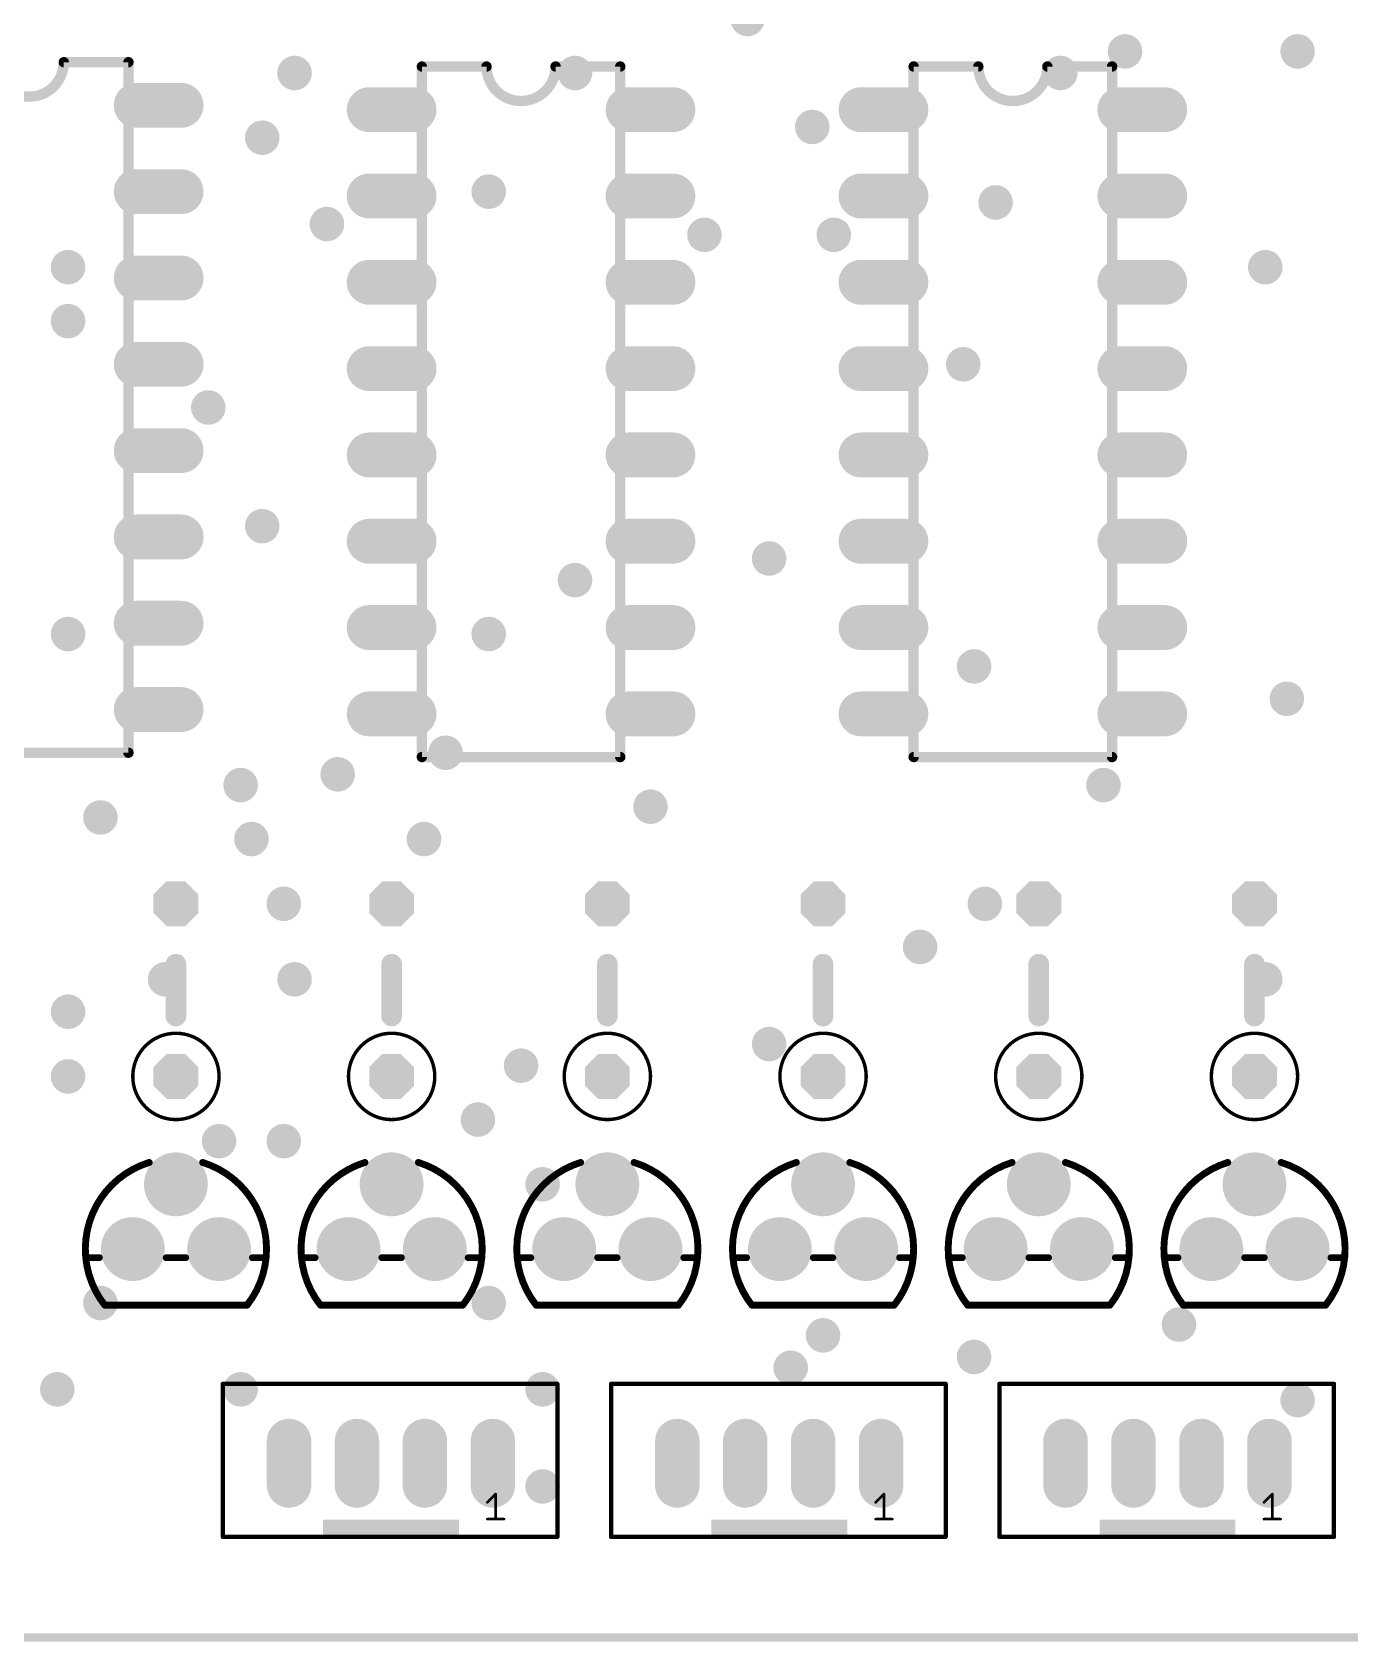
# Model space of a CAD drawing. Extents: x -0.01 to 3.94, y -0.01 to 3.15.
# Drawn here: x 1.533 to 3.06, y -0.005 to 1.86 of the extents above; entities that cross this region are included whole.
import ezdxf

# ---------------------------------------------------------------- set-up
doc = ezdxf.new("R2010")
doc.units = 0
for name, color, linetype in [('17', 94, 'CONTINUOUS'), ('18', 94, 'CONTINUOUS'), ('20', 178, 'CONTINUOUS'), ('21', 250, 'CONTINUOUS')]:
    doc.layers.add(name, color=color, linetype=linetype)

# ---------------------------------------------------------------- blocks, each defined once
blk = doc.blocks.new('RECT')
blk.add_solid([(-0.5, -0.5), (0.5, -0.5), (-0.5, 0.5), (0.5, 0.5)])
blk = doc.blocks.new('LONGP100')
at = {"const_width": 1}
blk.add_lwpolyline([(-0.5, 0), (0.5, 0)], dxfattribs=at)
at = {"const_width": 0.5}
for points in [[(-0.5, 0.25, 1), (-0.5, -0.25)], [(0.5, -0.25, 1), (0.5, 0.25)]]:
    blk.add_lwpolyline(points, format="xyb", dxfattribs=at)
blk = doc.blocks.new('ROUNDP')
at = {"const_width": 0.5}
blk.add_lwpolyline([(0, -0.25, 1), (0, 0.25, 1), (0, -0.25)], format="xyb", dxfattribs=at)
blk = doc.blocks.new('OCTAGONP')
at = {"const_width": 0.5}
blk.add_lwpolyline([(-0.25, -0.103553), (-0.25, 0.103553), (-0.103553, 0.25), (0.103553, 0.25), (0.25, 0.103553), (0.25, -0.103553), (0.103553, -0.25), (-0.103553, -0.25), (-0.25, -0.103553), (-0.25, 0.103553)], dxfattribs=at)
blk = doc.blocks.new('ROUNDV')
at = {"const_width": 0.5}
blk.add_lwpolyline([(0, -0.25, 1), (0, 0.25, 1), (0, -0.25)], format="xyb", dxfattribs=at)

msp = doc.modelspace()

# ---------------------------------------------------------------- linework, layer by layer
at = {"layer": '20', "const_width": 0.01}
msp.add_lwpolyline([(3.937008, 0), (0, 0)], dxfattribs=at)
at = {"layer": '21'}
for points, const_width in [([(1.49, 1.825, 1), (1.57, 1.825)], 0.012), ([(1.57, 1.828, 1), (1.57, 1.822)], 0.006), ([(1.573, 1.825, 1), (1.567, 1.825)], 0.006), ([(1.648, 1.825, 1), (1.642, 1.825)], 0.006), ([(1.645, 1.822, 1), (1.645, 1.828)], 0.006), ([(1.988, 1.82, 1), (1.982, 1.82)], 0.006), ([(1.985, 1.823, 1), (1.985, 1.817)], 0.006), ([(2.06, 1.82, 1), (2.14, 1.82)], 0.012), ([(2.063, 1.82, 1), (2.057, 1.82)], 0.006), ([(2.06, 1.817, 1), (2.06, 1.823)], 0.006), ([(2.14, 1.823, 1), (2.14, 1.817)], 0.006), ([(2.143, 1.82, 1), (2.137, 1.82)], 0.006), ([(2.218, 1.82, 1), (2.212, 1.82)], 0.006), ([(2.215, 1.817, 1), (2.215, 1.823)], 0.006), ([(2.558, 1.82, 1), (2.552, 1.82)], 0.006), ([(2.555, 1.823, 1), (2.555, 1.817)], 0.006), ([(2.63, 1.82, 1), (2.71, 1.82)], 0.012), ([(2.633, 1.82, 1), (2.627, 1.82)], 0.006), ([(2.63, 1.817, 1), (2.63, 1.823)], 0.006), ([(2.71, 1.823, 1), (2.71, 1.817)], 0.006), ([(2.713, 1.82, 1), (2.707, 1.82)], 0.006), ([(2.788, 1.82, 1), (2.782, 1.82)], 0.006), ([(2.785, 1.817, 1), (2.785, 1.823)], 0.006), ([(1.642, 1.025, 1), (1.648, 1.025)], 0.006), ([(1.645, 1.022, 1), (1.645, 1.028)], 0.006), ([(1.985, 1.023, 1), (1.985, 1.017)], 0.006), ([(2.215, 1.017, 1), (2.215, 1.023)], 0.006), ([(2.555, 1.023, 1), (2.555, 1.017)], 0.006), ([(2.785, 1.017, 1), (2.785, 1.023)], 0.006), ([(1.982, 1.02, 1), (1.988, 1.02)], 0.006), ([(2.212, 1.02, 1), (2.218, 1.02)], 0.006), ([(2.552, 1.02, 1), (2.558, 1.02)], 0.006), ([(2.782, 1.02, 1), (2.788, 1.02)], 0.006), ([(1.706, 0.78, 1), (1.694, 0.78)], 0.012), ([(1.956, 0.78, 1), (1.944, 0.78)], 0.012), ([(2.206, 0.78, 1), (2.194, 0.78)], 0.012), ([(2.456, 0.78, 1), (2.444, 0.78)], 0.012), ([(2.706, 0.78, 1), (2.694, 0.78)], 0.012), ([(2.956, 0.78, 1), (2.944, 0.78)], 0.012), ([(1.694, 0.72, 1), (1.706, 0.72)], 0.012), ([(1.944, 0.72, 1), (1.956, 0.72)], 0.012), ([(2.194, 0.72, 1), (2.206, 0.72)], 0.012), ([(2.444, 0.72, 1), (2.456, 0.72)], 0.012), ([(2.694, 0.72, 1), (2.706, 0.72)], 0.012), ([(2.944, 0.72, 1), (2.956, 0.72)], 0.012), ([(1.7, 0.6, 1), (1.7, 0.7, 1), (1.7, 0.6)], 0.004), ([(1.95, 0.6, 1), (1.95, 0.7, 1), (1.95, 0.6)], 0.004), ([(2.2, 0.6, 1), (2.2, 0.7, 1), (2.2, 0.6)], 0.004), ([(2.45, 0.6, 1), (2.45, 0.7, 1), (2.45, 0.6)], 0.004), ([(2.7, 0.6, 1), (2.7, 0.7, 1), (2.7, 0.6)], 0.004), ([(2.95, 0.6, 1), (2.95, 0.7, 1), (2.95, 0.6)], 0.004), ([(1.669043, 0.550335, 0.526677), (1.617535, 0.385)], 0.008), ([(1.669633, 0.548424, 1), (1.668454, 0.552246)], 0.004), ([(1.731546, 0.552242, 1), (1.730367, 0.548419)], 0.004), ([(1.782461, 0.385, 0.52668), (1.730957, 0.550331)], 0.008), ([(1.919043, 0.550335, 0.526677), (1.867535, 0.385)], 0.008), ([(1.919633, 0.548424, 1), (1.918454, 0.552246)], 0.004), ([(1.981546, 0.552242, 1), (1.980367, 0.548419)], 0.004), ([(2.032461, 0.385, 0.52668), (1.980957, 0.550331)], 0.008), ([(2.169043, 0.550335, 0.526677), (2.117535, 0.385)], 0.008), ([(2.169633, 0.548424, 1), (2.168454, 0.552246)], 0.004), ([(2.231546, 0.552242, 1), (2.230367, 0.548419)], 0.004), ([(2.282461, 0.385, 0.52668), (2.230957, 0.550331)], 0.008), ([(2.419043, 0.550335, 0.526677), (2.367535, 0.385)], 0.008), ([(2.419633, 0.548424, 1), (2.418454, 0.552246)], 0.004), ([(2.481546, 0.552242, 1), (2.480367, 0.548419)], 0.004), ([(2.532461, 0.385, 0.52668), (2.480957, 0.550331)], 0.008), ([(2.669043, 0.550335, 0.526677), (2.617535, 0.385)], 0.008), ([(2.669633, 0.548424, 1), (2.668454, 0.552246)], 0.004), ([(2.731546, 0.552242, 1), (2.730367, 0.548419)], 0.004), ([(2.782461, 0.385, 0.52668), (2.730957, 0.550331)], 0.008), ([(2.919043, 0.550335, 0.526677), (2.867535, 0.385)], 0.008), ([(2.919633, 0.548424, 1), (2.918454, 0.552246)], 0.004), ([(2.981546, 0.552242, 1), (2.980367, 0.548419)], 0.004), ([(3.032461, 0.385, 0.52668), (2.980957, 0.550331)], 0.008), ([(1.595476, 0.442, 1), (1.595476, 0.438)], 0.004), ([(1.611272, 0.438, 1), (1.611272, 0.442)], 0.004), ([(1.688728, 0.442, 1), (1.688728, 0.438)], 0.004), ([(1.711272, 0.438, 1), (1.711272, 0.442)], 0.004), ([(1.788728, 0.442, 1), (1.788728, 0.438)], 0.004), ([(1.804524, 0.438, 1), (1.804524, 0.442)], 0.004), ([(1.845476, 0.442, 1), (1.845476, 0.438)], 0.004), ([(1.861272, 0.438, 1), (1.861272, 0.442)], 0.004), ([(1.938728, 0.442, 1), (1.938728, 0.438)], 0.004), ([(1.961272, 0.438, 1), (1.961272, 0.442)], 0.004), ([(2.038728, 0.442, 1), (2.038728, 0.438)], 0.004), ([(2.054524, 0.438, 1), (2.054524, 0.442)], 0.004), ([(2.095476, 0.442, 1), (2.095476, 0.438)], 0.004), ([(2.111272, 0.438, 1), (2.111272, 0.442)], 0.004), ([(2.188728, 0.442, 1), (2.188728, 0.438)], 0.004), ([(2.211272, 0.438, 1), (2.211272, 0.442)], 0.004), ([(2.288728, 0.442, 1), (2.288728, 0.438)], 0.004), ([(2.304524, 0.438, 1), (2.304524, 0.442)], 0.004), ([(2.345476, 0.442, 1), (2.345476, 0.438)], 0.004), ([(2.361272, 0.438, 1), (2.361272, 0.442)], 0.004), ([(2.438728, 0.442, 1), (2.438728, 0.438)], 0.004), ([(2.461272, 0.438, 1), (2.461272, 0.442)], 0.004), ([(2.538728, 0.442, 1), (2.538728, 0.438)], 0.004), ([(2.554524, 0.438, 1), (2.554524, 0.442)], 0.004), ([(2.595476, 0.442, 1), (2.595476, 0.438)], 0.004), ([(2.611272, 0.438, 1), (2.611272, 0.442)], 0.004), ([(2.688728, 0.442, 1), (2.688728, 0.438)], 0.004), ([(2.711272, 0.438, 1), (2.711272, 0.442)], 0.004), ([(2.788728, 0.442, 1), (2.788728, 0.438)], 0.004), ([(2.804524, 0.438, 1), (2.804524, 0.442)], 0.004), ([(2.845476, 0.442, 1), (2.845476, 0.438)], 0.004), ([(2.861272, 0.438, 1), (2.861272, 0.442)], 0.004), ([(2.938728, 0.442, 1), (2.938728, 0.438)], 0.004), ([(2.961272, 0.438, 1), (2.961272, 0.442)], 0.004), ([(3.038728, 0.442, 1), (3.038728, 0.438)], 0.004), ([(3.054524, 0.438, 1), (3.054524, 0.442)], 0.004), ([(1.617539, 0.387, 1), (1.617539, 0.383)], 0.004), ([(1.615965, 0.383762, 1), (1.619106, 0.386238)], 0.004), ([(1.78089, 0.386238, 1), (1.784031, 0.383762)], 0.004), ([(1.782461, 0.383, 1), (1.782461, 0.387)], 0.004), ([(1.867539, 0.387, 1), (1.867539, 0.383)], 0.004), ([(1.865965, 0.383762, 1), (1.869106, 0.386238)], 0.004), ([(2.03089, 0.386238, 1), (2.034031, 0.383762)], 0.004), ([(2.032461, 0.383, 1), (2.032461, 0.387)], 0.004), ([(2.117539, 0.387, 1), (2.117539, 0.383)], 0.004), ([(2.115965, 0.383762, 1), (2.119106, 0.386238)], 0.004), ([(2.28089, 0.386238, 1), (2.284031, 0.383762)], 0.004), ([(2.282461, 0.383, 1), (2.282461, 0.387)], 0.004), ([(2.367539, 0.387, 1), (2.367539, 0.383)], 0.004), ([(2.365965, 0.383762, 1), (2.369106, 0.386238)], 0.004), ([(2.53089, 0.386238, 1), (2.534031, 0.383762)], 0.004), ([(2.532461, 0.383, 1), (2.532461, 0.387)], 0.004), ([(2.617539, 0.387, 1), (2.617539, 0.383)], 0.004), ([(2.615965, 0.383762, 1), (2.619106, 0.386238)], 0.004), ([(2.78089, 0.386238, 1), (2.784031, 0.383762)], 0.004), ([(2.782461, 0.383, 1), (2.782461, 0.387)], 0.004), ([(2.867539, 0.387, 1), (2.867539, 0.383)], 0.004), ([(2.865965, 0.383762, 1), (2.869106, 0.386238)], 0.004), ([(3.03089, 0.386238, 1), (3.034031, 0.383762)], 0.004), ([(3.032461, 0.383, 1), (3.032461, 0.387)], 0.004), ([(1.754331, 0.295049, 1), (1.754331, 0.292549)], 0.0025), ([(1.755581, 0.293799, 1), (1.753081, 0.293799)], 0.0025), ([(2.143376, 0.293799, 1), (2.140876, 0.293799)], 0.0025), ([(2.142126, 0.292549, 1), (2.142126, 0.295049)], 0.0025), ([(2.204331, 0.295049, 1), (2.204331, 0.292549)], 0.0025), ([(2.205581, 0.293799, 1), (2.203081, 0.293799)], 0.0025), ([(2.593376, 0.293799, 1), (2.590876, 0.293799)], 0.0025), ([(2.592126, 0.292549, 1), (2.592126, 0.295049)], 0.0025), ([(2.654331, 0.295049, 1), (2.654331, 0.292549)], 0.0025), ([(2.655581, 0.293799, 1), (2.653081, 0.293799)], 0.0025), ([(3.043376, 0.293799, 1), (3.040876, 0.293799)], 0.0025), ([(3.042126, 0.292549, 1), (3.042126, 0.295049)], 0.0025), ([(2.060418, 0.15701, 1), (2.061479, 0.155949)], 0.0015), ([(2.071374, 0.166155, 1), (2.069874, 0.166155)], 0.0015), ([(2.071154, 0.165624, 1), (2.070093, 0.166685)], 0.0015), ([(2.510418, 0.15701, 1), (2.511479, 0.155949)], 0.0015), ([(2.521374, 0.166155, 1), (2.519874, 0.166155)], 0.0015), ([(2.521154, 0.165624, 1), (2.520093, 0.166685)], 0.0015), ([(2.960418, 0.15701, 1), (2.961479, 0.155949)], 0.0015), ([(2.971374, 0.166155, 1), (2.969874, 0.166155)], 0.0015), ([(2.971154, 0.165624, 1), (2.970093, 0.166685)], 0.0015), ([(2.060949, 0.13788, 1), (2.060949, 0.13638)], 0.0015), ([(2.069874, 0.13713, 1), (2.071374, 0.13713)], 0.0015), ([(2.080299, 0.13638, 1), (2.080299, 0.13788)], 0.0015), ([(2.510949, 0.13788, 1), (2.510949, 0.13638)], 0.0015), ([(2.519874, 0.13713, 1), (2.521374, 0.13713)], 0.0015), ([(2.530299, 0.13638, 1), (2.530299, 0.13788)], 0.0015), ([(2.960949, 0.13788, 1), (2.960949, 0.13638)], 0.0015), ([(2.969874, 0.13713, 1), (2.971374, 0.13713)], 0.0015), ([(2.980299, 0.13638, 1), (2.980299, 0.13788)], 0.0015), ([(1.754331, 0.117884, 1), (1.754331, 0.115384)], 0.0025), ([(1.753081, 0.116634, 1), (1.755581, 0.116634)], 0.0025), ([(2.140876, 0.116634, 1), (2.143376, 0.116634)], 0.0025), ([(2.142126, 0.115384, 1), (2.142126, 0.117884)], 0.0025), ([(2.204331, 0.117884, 1), (2.204331, 0.115384)], 0.0025), ([(2.203081, 0.116634, 1), (2.205581, 0.116634)], 0.0025), ([(2.590876, 0.116634, 1), (2.593376, 0.116634)], 0.0025), ([(2.592126, 0.115384, 1), (2.592126, 0.117884)], 0.0025), ([(2.654331, 0.117884, 1), (2.654331, 0.115384)], 0.0025), ([(2.653081, 0.116634, 1), (2.655581, 0.116634)], 0.0025), ([(3.040876, 0.116634, 1), (3.043376, 0.116634)], 0.0025), ([(3.042126, 0.115384, 1), (3.042126, 0.117884)], 0.0025)]:
    msp.add_lwpolyline(points, format="xyb", dxfattribs=dict(at, const_width=const_width))
for points, const_width in [([(1.645, 1.825), (1.57, 1.825)], 0.012), ([(1.645, 1.025), (1.645, 1.825)], 0.012), ([(1.985, 1.82), (1.985, 1.02)], 0.012), ([(1.985, 1.82), (2.06, 1.82)], 0.012), ([(2.215, 1.82), (2.14, 1.82)], 0.012), ([(2.215, 1.02), (2.215, 1.82)], 0.012), ([(2.555, 1.82), (2.555, 1.02)], 0.012), ([(2.555, 1.82), (2.63, 1.82)], 0.012), ([(2.785, 1.82), (2.71, 1.82)], 0.012), ([(2.785, 1.02), (2.785, 1.82)], 0.012), ([(1.645, 1.025), (1.415, 1.025)], 0.012), ([(2.215, 1.02), (1.985, 1.02)], 0.012), ([(2.785, 1.02), (2.555, 1.02)], 0.012), ([(1.7, 0.72), (1.7, 0.78)], 0.024), ([(1.95, 0.72), (1.95, 0.78)], 0.024), ([(2.2, 0.72), (2.2, 0.78)], 0.024), ([(2.45, 0.72), (2.45, 0.78)], 0.024), ([(2.7, 0.72), (2.7, 0.78)], 0.024), ([(2.95, 0.72), (2.95, 0.78)], 0.024), ([(1.595476, 0.44), (1.611272, 0.44)], 0.008), ([(1.688728, 0.44), (1.711272, 0.44)], 0.008), ([(1.788728, 0.44), (1.804524, 0.44)], 0.008), ([(1.845476, 0.44), (1.861272, 0.44)], 0.008), ([(1.938728, 0.44), (1.961272, 0.44)], 0.008), ([(2.038728, 0.44), (2.054524, 0.44)], 0.008), ([(2.095476, 0.44), (2.111272, 0.44)], 0.008), ([(2.188728, 0.44), (2.211272, 0.44)], 0.008), ([(2.288728, 0.44), (2.304524, 0.44)], 0.008), ([(2.345476, 0.44), (2.361272, 0.44)], 0.008), ([(2.438728, 0.44), (2.461272, 0.44)], 0.008), ([(2.538728, 0.44), (2.554524, 0.44)], 0.008), ([(2.595476, 0.44), (2.611272, 0.44)], 0.008), ([(2.688728, 0.44), (2.711272, 0.44)], 0.008), ([(2.788728, 0.44), (2.804524, 0.44)], 0.008), ([(2.845476, 0.44), (2.861272, 0.44)], 0.008), ([(2.938728, 0.44), (2.961272, 0.44)], 0.008), ([(3.038728, 0.44), (3.054524, 0.44)], 0.008), ([(1.617539, 0.385), (1.782461, 0.385)], 0.008), ([(1.867539, 0.385), (2.032461, 0.385)], 0.008), ([(2.117539, 0.385), (2.282461, 0.385)], 0.008), ([(2.367539, 0.385), (2.532461, 0.385)], 0.008), ([(2.617539, 0.385), (2.782461, 0.385)], 0.008), ([(2.867539, 0.385), (3.032461, 0.385)], 0.008), ([(1.754331, 0.293799), (2.142126, 0.293799)], 0.005), ([(1.754331, 0.116634), (1.754331, 0.293799)], 0.005), ([(2.142126, 0.293799), (2.142126, 0.116634)], 0.005), ([(2.204331, 0.293799), (2.592126, 0.293799)], 0.005), ([(2.204331, 0.116634), (2.204331, 0.293799)], 0.005), ([(2.592126, 0.293799), (2.592126, 0.116634)], 0.005), ([(2.654331, 0.293799), (3.042126, 0.293799)], 0.005), ([(2.654331, 0.116634), (2.654331, 0.293799)], 0.005), ([(3.042126, 0.293799), (3.042126, 0.116634)], 0.005), ([(2.060949, 0.15648), (2.070624, 0.166155)], 0.003), ([(2.070624, 0.166155), (2.070624, 0.13713)], 0.003), ([(2.510949, 0.15648), (2.520624, 0.166155)], 0.003), ([(2.520624, 0.166155), (2.520624, 0.13713)], 0.003), ([(2.960949, 0.15648), (2.970624, 0.166155)], 0.003), ([(2.970624, 0.166155), (2.970624, 0.13713)], 0.003), ([(2.060949, 0.13713), (2.080299, 0.13713)], 0.003), ([(2.510949, 0.13713), (2.530299, 0.13713)], 0.003), ([(2.960949, 0.13713), (2.980299, 0.13713)], 0.003), ([(2.142126, 0.116634), (1.754331, 0.116634)], 0.005), ([(2.592126, 0.116634), (2.204331, 0.116634)], 0.005), ([(3.042126, 0.116634), (2.654331, 0.116634)], 0.005)]:
    msp.add_lwpolyline(points, dxfattribs=dict(at, const_width=const_width))

# ---------------------------------------------------------------- block references
at = {"layer": '17'}
for name, p, xscale, yscale in [('LONGP100', (1.68, 1.775), 0.052, 0.052), ('LONGP100', (1.68, 1.775), 0.052, 0.052), ('LONGP100', (1.95, 1.77), 0.052, 0.052), ('LONGP100', (1.95, 1.77), 0.052, 0.052), ('LONGP100', (2.25, 1.77), 0.052, 0.052), ('LONGP100', (2.25, 1.77), 0.052, 0.052), ('LONGP100', (2.52, 1.77), 0.052, 0.052), ('LONGP100', (2.52, 1.77), 0.052, 0.052), ('LONGP100', (2.82, 1.77), 0.052, 0.052), ('LONGP100', (2.82, 1.77), 0.052, 0.052), ('LONGP100', (1.68, 1.675), 0.052, 0.052), ('LONGP100', (1.68, 1.675), 0.052, 0.052), ('LONGP100', (1.95, 1.67), 0.052, 0.052), ('LONGP100', (1.95, 1.67), 0.052, 0.052), ('LONGP100', (2.25, 1.67), 0.052, 0.052), ('LONGP100', (2.25, 1.67), 0.052, 0.052), ('LONGP100', (2.52, 1.67), 0.052, 0.052), ('LONGP100', (2.52, 1.67), 0.052, 0.052), ('LONGP100', (2.82, 1.67), 0.052, 0.052), ('LONGP100', (2.82, 1.67), 0.052, 0.052), ('LONGP100', (1.68, 1.575), 0.052, 0.052), ('LONGP100', (1.68, 1.575), 0.052, 0.052), ('LONGP100', (1.95, 1.57), 0.052, 0.052), ('LONGP100', (1.95, 1.57), 0.052, 0.052), ('LONGP100', (2.25, 1.57), 0.052, 0.052), ('LONGP100', (2.25, 1.57), 0.052, 0.052), ('LONGP100', (2.52, 1.57), 0.052, 0.052), ('LONGP100', (2.52, 1.57), 0.052, 0.052), ('LONGP100', (2.82, 1.57), 0.052, 0.052), ('LONGP100', (2.82, 1.57), 0.052, 0.052), ('LONGP100', (1.68, 1.475), 0.052, 0.052), ('LONGP100', (1.68, 1.475), 0.052, 0.052), ('LONGP100', (1.95, 1.47), 0.052, 0.052), ('LONGP100', (1.95, 1.47), 0.052, 0.052), ('LONGP100', (2.25, 1.47), 0.052, 0.052), ('LONGP100', (2.25, 1.47), 0.052, 0.052), ('LONGP100', (2.52, 1.47), 0.052, 0.052), ('LONGP100', (2.52, 1.47), 0.052, 0.052), ('LONGP100', (2.82, 1.47), 0.052, 0.052), ('LONGP100', (2.82, 1.47), 0.052, 0.052), ('LONGP100', (1.68, 1.375), 0.052, 0.052), ('LONGP100', (1.68, 1.375), 0.052, 0.052), ('LONGP100', (1.95, 1.37), 0.052, 0.052), ('LONGP100', (1.95, 1.37), 0.052, 0.052), ('LONGP100', (2.25, 1.37), 0.052, 0.052), ('LONGP100', (2.25, 1.37), 0.052, 0.052), ('LONGP100', (2.52, 1.37), 0.052, 0.052), ('LONGP100', (2.52, 1.37), 0.052, 0.052), ('LONGP100', (2.82, 1.37), 0.052, 0.052), ('LONGP100', (2.82, 1.37), 0.052, 0.052), ('LONGP100', (1.68, 1.275), 0.052, 0.052), ('LONGP100', (1.68, 1.275), 0.052, 0.052), ('LONGP100', (1.95, 1.27), 0.052, 0.052), ('LONGP100', (1.95, 1.27), 0.052, 0.052), ('LONGP100', (2.25, 1.27), 0.052, 0.052), ('LONGP100', (2.25, 1.27), 0.052, 0.052), ('LONGP100', (2.52, 1.27), 0.052, 0.052), ('LONGP100', (2.52, 1.27), 0.052, 0.052), ('LONGP100', (2.82, 1.27), 0.052, 0.052), ('LONGP100', (2.82, 1.27), 0.052, 0.052), ('LONGP100', (1.68, 1.175), 0.052, 0.052), ('LONGP100', (1.68, 1.175), 0.052, 0.052), ('LONGP100', (1.95, 1.17), 0.052, 0.052), ('LONGP100', (1.95, 1.17), 0.052, 0.052), ('LONGP100', (2.25, 1.17), 0.052, 0.052), ('LONGP100', (2.25, 1.17), 0.052, 0.052), ('LONGP100', (2.52, 1.17), 0.052, 0.052), ('LONGP100', (2.52, 1.17), 0.052, 0.052), ('LONGP100', (2.82, 1.17), 0.052, 0.052), ('LONGP100', (2.82, 1.17), 0.052, 0.052), ('LONGP100', (1.68, 1.075), 0.052, 0.052), ('LONGP100', (1.68, 1.075), 0.052, 0.052), ('LONGP100', (1.95, 1.07), 0.052, 0.052), ('LONGP100', (1.95, 1.07), 0.052, 0.052), ('LONGP100', (2.25, 1.07), 0.052, 0.052), ('LONGP100', (2.25, 1.07), 0.052, 0.052), ('LONGP100', (2.52, 1.07), 0.052, 0.052), ('LONGP100', (2.52, 1.07), 0.052, 0.052), ('LONGP100', (2.82, 1.07), 0.052, 0.052), ('LONGP100', (2.82, 1.07), 0.052, 0.052), ('ROUNDP', (1.7, 0.525), 0.074, 0.074), ('ROUNDP', (1.7, 0.525), 0.074, 0.074), ('ROUNDP', (1.95, 0.525), 0.074, 0.074), ('ROUNDP', (1.95, 0.525), 0.074, 0.074), ('ROUNDP', (2.2, 0.525), 0.074, 0.074), ('ROUNDP', (2.2, 0.525), 0.074, 0.074), ('ROUNDP', (2.45, 0.525), 0.074, 0.074), ('ROUNDP', (2.45, 0.525), 0.074, 0.074), ('ROUNDP', (2.7, 0.525), 0.074, 0.074), ('ROUNDP', (2.7, 0.525), 0.074, 0.074), ('ROUNDP', (2.95, 0.525), 0.074, 0.074), ('ROUNDP', (2.95, 0.525), 0.074, 0.074), ('ROUNDP', (1.65, 0.45), 0.074, 0.074), ('ROUNDP', (1.65, 0.45), 0.074, 0.074), ('ROUNDP', (1.75, 0.45), 0.074, 0.074), ('ROUNDP', (1.75, 0.45), 0.074, 0.074), ('ROUNDP', (1.9, 0.45), 0.074, 0.074), ('ROUNDP', (1.9, 0.45), 0.074, 0.074), ('ROUNDP', (2, 0.45), 0.074, 0.074), ('ROUNDP', (2, 0.45), 0.074, 0.074), ('ROUNDP', (2.15, 0.45), 0.074, 0.074), ('ROUNDP', (2.15, 0.45), 0.074, 0.074), ('ROUNDP', (2.25, 0.45), 0.074, 0.074), ('ROUNDP', (2.25, 0.45), 0.074, 0.074), ('ROUNDP', (2.4, 0.45), 0.074, 0.074), ('ROUNDP', (2.4, 0.45), 0.074, 0.074), ('ROUNDP', (2.5, 0.45), 0.074, 0.074), ('ROUNDP', (2.5, 0.45), 0.074, 0.074), ('ROUNDP', (2.65, 0.45), 0.074, 0.074), ('ROUNDP', (2.65, 0.45), 0.074, 0.074), ('ROUNDP', (2.75, 0.45), 0.074, 0.074), ('ROUNDP', (2.75, 0.45), 0.074, 0.074), ('ROUNDP', (2.9, 0.45), 0.074, 0.074), ('ROUNDP', (2.9, 0.45), 0.074, 0.074), ('ROUNDP', (3, 0.45), 0.074, 0.074), ('ROUNDP', (3, 0.45), 0.074, 0.074)]:
    msp.add_blockref(name, p, dxfattribs=dict(at, xscale=xscale, yscale=yscale))
at = {"layer": '17', "rotation": 90}
for name, p, xscale, yscale in [('OCTAGONP', (1.7, 0.85), 0.052, 0.052), ('OCTAGONP', (1.7, 0.85), 0.052, 0.052), ('OCTAGONP', (1.95, 0.85), 0.052, 0.052), ('OCTAGONP', (1.95, 0.85), 0.052, 0.052), ('OCTAGONP', (2.2, 0.85), 0.052, 0.052), ('OCTAGONP', (2.2, 0.85), 0.052, 0.052), ('OCTAGONP', (2.45, 0.85), 0.052, 0.052), ('OCTAGONP', (2.45, 0.85), 0.052, 0.052), ('OCTAGONP', (2.7, 0.85), 0.052, 0.052), ('OCTAGONP', (2.7, 0.85), 0.052, 0.052), ('OCTAGONP', (2.95, 0.85), 0.052, 0.052), ('OCTAGONP', (2.95, 0.85), 0.052, 0.052), ('OCTAGONP', (1.7, 0.65), 0.052, 0.052), ('OCTAGONP', (1.7, 0.65), 0.052, 0.052), ('OCTAGONP', (1.95, 0.65), 0.052, 0.052), ('OCTAGONP', (1.95, 0.65), 0.052, 0.052), ('OCTAGONP', (2.2, 0.65), 0.052, 0.052), ('OCTAGONP', (2.2, 0.65), 0.052, 0.052), ('OCTAGONP', (2.45, 0.65), 0.052, 0.052), ('OCTAGONP', (2.45, 0.65), 0.052, 0.052), ('OCTAGONP', (2.7, 0.65), 0.052, 0.052), ('OCTAGONP', (2.7, 0.65), 0.052, 0.052), ('OCTAGONP', (2.95, 0.65), 0.052, 0.052), ('OCTAGONP', (2.95, 0.65), 0.052, 0.052), ('LONGP100', (1.831102, 0.20187), 0.051496, 0.051496), ('LONGP100', (1.831102, 0.20187), 0.051496, 0.051496), ('LONGP100', (1.909843, 0.20187), 0.051496, 0.051496), ('LONGP100', (1.909843, 0.20187), 0.051496, 0.051496), ('LONGP100', (1.988583, 0.20187), 0.051496, 0.051496), ('LONGP100', (1.988583, 0.20187), 0.051496, 0.051496), ('LONGP100', (2.067323, 0.20187), 0.051496, 0.051496), ('LONGP100', (2.067323, 0.20187), 0.051496, 0.051496), ('LONGP100', (2.281102, 0.20187), 0.051496, 0.051496), ('LONGP100', (2.281102, 0.20187), 0.051496, 0.051496), ('LONGP100', (2.359843, 0.20187), 0.051496, 0.051496), ('LONGP100', (2.359843, 0.20187), 0.051496, 0.051496), ('LONGP100', (2.438583, 0.20187), 0.051496, 0.051496), ('LONGP100', (2.438583, 0.20187), 0.051496, 0.051496), ('LONGP100', (2.517323, 0.20187), 0.051496, 0.051496), ('LONGP100', (2.517323, 0.20187), 0.051496, 0.051496), ('LONGP100', (2.731102, 0.20187), 0.051496, 0.051496), ('LONGP100', (2.731102, 0.20187), 0.051496, 0.051496), ('LONGP100', (2.809843, 0.20187), 0.051496, 0.051496), ('LONGP100', (2.809843, 0.20187), 0.051496, 0.051496), ('LONGP100', (2.888583, 0.20187), 0.051496, 0.051496), ('LONGP100', (2.888583, 0.20187), 0.051496, 0.051496), ('LONGP100', (2.967323, 0.20187), 0.051496, 0.051496), ('LONGP100', (2.967323, 0.20187), 0.051496, 0.051496)]:
    msp.add_blockref(name, p, dxfattribs=dict(at, xscale=xscale, yscale=yscale))
at = {"layer": '18', "xscale": 0.04, "yscale": 0.04}
for p in [(2.3625, 1.875), (2.8, 1.8375), (3, 1.8375), (1.8375, 1.8125), (2.1625, 1.8125), (2.725, 1.8125), (1.8, 1.7375), (2.4375, 1.75), (2.0625, 1.675), (2.65, 1.6625), (1.875, 1.6375), (2.3125, 1.625), (2.4625, 1.625), (1.575, 1.5875), (2.9625, 1.5875), (1.575, 1.525), (2.6125, 1.475), (1.7375, 1.425), (1.8, 1.2875), (2.3875, 1.25), (2.1625, 1.225), (1.575, 1.1625), (2.0625, 1.1625), (2.625, 1.125), (2.9875, 1.0875), (2.0125, 1.025), (1.775, 0.9875), (1.8875, 1), (2.775, 0.9875), (1.6125, 0.95), (2.25, 0.9625), (1.7875, 0.925), (1.9875, 0.925), (1.825, 0.85), (2.6375, 0.85), (2.5625, 0.8), (1.6875, 0.7625), (1.8375, 0.7625), (2.9625, 0.7625), (1.575, 0.725), (2.3875, 0.6875), (2.1, 0.6625), (1.575, 0.65), (2.05, 0.6), (1.75, 0.575), (1.825, 0.575), (2.125, 0.525), (1.6125, 0.3875), (2.0625, 0.3875), (2.8625, 0.3625), (2.45, 0.35), (2.625, 0.325), (2.4125, 0.3125), (1.5625, 0.2875), (1.775, 0.2875), (2.125, 0.2875), (3, 0.275), (2.125, 0.175)]:
    msp.add_blockref('ROUNDV', p, dxfattribs=at)
at = {"layer": '21', "xscale": 0.15748, "yscale": 0.019685}
for p in [(1.949213, 0.126476), (2.399213, 0.126476), (2.849213, 0.126476)]:
    msp.add_blockref('RECT', p, dxfattribs=at)

doc.saveas('drawing.dxf')
